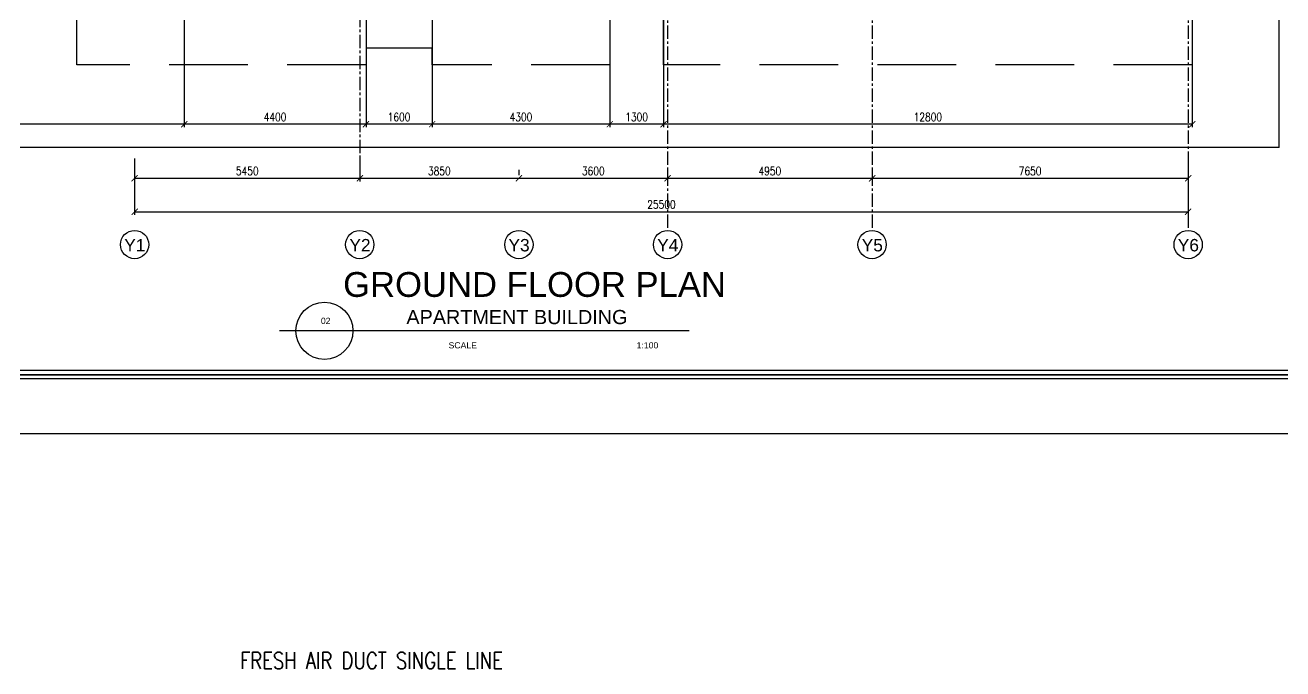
# Model space of a CAD drawing. Header units: millimetres. Extents: x -1288794 to 2153086, y -2701644 to -1335282.
# Drawn here: x 1378306 to 1408748, y -1525183 to -1509612 of the extents above; entities that cross this region are included whole.
import ezdxf
from ezdxf.enums import TextEntityAlignment as Align

# ---------------------------------------------------------------- set-up
doc = ezdxf.new("R2010")
doc.units = ezdxf.units.MM
doc.header["$LTSCALE"] = 100
doc.header["$PDMODE"] = 34
doc.linetypes.add('CENTER', pattern=[50.8, 31.75, -6.35, 6.35, -6.35])
doc.linetypes.add('DASHED2', pattern=[9.525, 6.35, -3.175])
for name, color, linetype in [('A-ANNO-DIMS', 1, 'Continuous'), ('A-ANNO-SYMB', 33, 'Continuous'), ('A-ANNO-TEXT', 8, 'Continuous'), ('A-AREA', 8, 'CENTER'), ('A-FLOR-OVHD', 4, 'DASHED2'), ('A-GRID', 253, 'CENTER'), ('AC-SAD TEXT', 3, 'Continuous'), ('LOGO LINE', 7, 'Continuous'), ('LOGO1LINE', 7, 'Continuous'), ('TEXT', 4, 'Continuous')]:
    doc.layers.add(name, color=color, linetype=linetype)
doc.styles.add('ISTILO', font='sanss___.ttf', dxfattribs={"width": 0.8, "height": 400})
doc.styles.add('ROMANS', font='romans.shx', dxfattribs={"width": 0.8})
doc.styles.add('SANSSERIF', font='sas_____.pfb')
doc.styles.add('SIMPLEX', font='simplex.shx', dxfattribs={"width": 0.8})
doc.dimstyles.new('100 of DIM2', dxfattribs={"dimscale": 0, "dimtxt": 200, "dimasz": 150, "dimexe": 75, "dimexo": 200, "dimgap": 75, "dimtad": 1, "dimdec": 0, "dimrnd": 5, "dimzin": 0, "dimdsep": 46, "dimtxsty": 'ROMANS', "dimblk": 'ARCHTICK', "dimcen": 100, "dimclrd": 94, "dimclre": 94, "dimclrt": 2, "dimadec": 0, "dimazin": 0, "dimtfac": 1, "dimtdec": 0, "dimtofl": 0, "dimtmove": 2, "dimatfit": 3, "dimldrblk": 'OPEN90', "dimfxl": 75, "dimtolj": 1, "dimtzin": 0, "dimarcsym": 0})

# ---------------------------------------------------------------- blocks, each defined once
blk = doc.blocks.new('_ArchTick')
at = {"color": 0, "linetype": 'ByBlock', "const_width": 0.15}
blk.add_lwpolyline([(-0.5, -0.5), (0.5, 0.5)], dxfattribs=at)
blk = doc.blocks.new('*D691')
at = {"layer": 'A-ANNO-DIMS', "color": 94, "lineweight": -2, "ltscale": 3, "transparency": 16777216}
for p, q in [((1380956, -1512840), (1380956, -1513390)), ((1386406, -1512840), (1386406, -1513390)), ((1380956, -1513315), (1386406, -1513315))]:
    blk.add_line(p, q, dxfattribs=at)
at = {"layer": 'Defpoints', "color": 0, "ltscale": 3, "transparency": 16777216}
for p in [(1380956, -1512640), (1386406, -1512640), (1386406, -1513315)]:
    blk.add_point(p, dxfattribs=at)
at = {"layer": 'A-ANNO-DIMS', "color": 94, "lineweight": -2, "ltscale": 3, "transparency": 16777216, "xscale": 150, "yscale": 150, "zscale": 150, "rotation": 180}
blk.add_blockref('_ArchTick', (1380956, -1513315), dxfattribs=at)
at = {"layer": 'A-ANNO-DIMS', "color": 94, "lineweight": -2, "ltscale": 3, "transparency": 16777216, "xscale": 150, "yscale": 150, "zscale": 150}
blk.add_blockref('_ArchTick', (1386406, -1513315), dxfattribs=at)
at = {"layer": 'A-ANNO-DIMS', "color": 2, "ltscale": 3, "transparency": 16777216, "insert": (1383681, -1513140), "char_height": 200, "attachment_point": 5, "style": 'ROMANS'}
blk.add_mtext('\\A1;5450', dxfattribs=at)
blk = doc.blocks.new('_Open90')
at = {"color": 0, "linetype": 'ByBlock', "lineweight": -2}
for p, q in [((0, 0), (-1, 0)), ((-0.5, 0.5), (0, 0)), ((0, 0), (-0.5, -0.5))]:
    blk.add_line(p, q, dxfattribs=at)
blk = doc.blocks.new('*D692')
at = {"layer": 'A-ANNO-DIMS', "color": 94, "lineweight": -2, "ltscale": 3, "transparency": 16777216}
for p, q in [((1386406, -1512840), (1386406, -1513390)), ((1390256, -1513115), (1390256, -1513240)), ((1386406, -1513315), (1390256, -1513315))]:
    blk.add_line(p, q, dxfattribs=at)
at = {"layer": 'Defpoints', "color": 0, "ltscale": 3, "transparency": 16777216}
for p in [(1386406, -1512640), (1390256, -1513315), (1390256, -1513315)]:
    blk.add_point(p, dxfattribs=at)
at = {"layer": 'A-ANNO-DIMS', "color": 94, "lineweight": -2, "ltscale": 3, "transparency": 16777216, "xscale": 150, "yscale": 150, "zscale": 150, "rotation": 180}
blk.add_blockref('_ArchTick', (1386406, -1513315), dxfattribs=at)
at = {"layer": 'A-ANNO-DIMS', "color": 94, "lineweight": -2, "ltscale": 3, "transparency": 16777216, "xscale": 150, "yscale": 150, "zscale": 150}
blk.add_blockref('_ArchTick', (1390256, -1513315), dxfattribs=at)
at = {"layer": 'A-ANNO-DIMS', "color": 2, "ltscale": 3, "transparency": 16777216, "insert": (1388331, -1513140), "char_height": 200, "attachment_point": 5, "style": 'ROMANS'}
blk.add_mtext('\\A1;3850', dxfattribs=at)
blk = doc.blocks.new('*D693')
at = {"layer": 'A-ANNO-DIMS', "color": 94, "lineweight": -2, "ltscale": 3, "transparency": 16777216}
for p, q in [((1390256, -1513115), (1390256, -1513240)), ((1393856, -1513115), (1393856, -1513240)), ((1390256, -1513315), (1393856, -1513315))]:
    blk.add_line(p, q, dxfattribs=at)
at = {"layer": 'Defpoints', "color": 0, "ltscale": 3, "transparency": 16777216}
for p in [(1390256, -1513315), (1393856, -1513315), (1393856, -1513315)]:
    blk.add_point(p, dxfattribs=at)
at = {"layer": 'A-ANNO-DIMS', "color": 94, "lineweight": -2, "ltscale": 3, "transparency": 16777216, "xscale": 150, "yscale": 150, "zscale": 150, "rotation": 180}
blk.add_blockref('_ArchTick', (1390256, -1513315), dxfattribs=at)
at = {"layer": 'A-ANNO-DIMS', "color": 94, "lineweight": -2, "ltscale": 3, "transparency": 16777216, "xscale": 150, "yscale": 150, "zscale": 150}
blk.add_blockref('_ArchTick', (1393856, -1513315), dxfattribs=at)
at = {"layer": 'A-ANNO-DIMS', "color": 2, "ltscale": 3, "transparency": 16777216, "insert": (1392056, -1513140), "char_height": 200, "attachment_point": 5, "style": 'ROMANS'}
blk.add_mtext('\\A1;3600', dxfattribs=at)
blk = doc.blocks.new('*D694')
at = {"layer": 'A-ANNO-DIMS', "color": 94, "lineweight": -2, "ltscale": 3, "transparency": 16777216}
for p, q in [((1393856, -1513115), (1393856, -1513240)), ((1398806, -1513115), (1398806, -1513240)), ((1393856, -1513315), (1398806, -1513315))]:
    blk.add_line(p, q, dxfattribs=at)
at = {"layer": 'Defpoints', "color": 0, "ltscale": 3, "transparency": 16777216}
for p in [(1393856, -1513315), (1398806, -1513315), (1398806, -1513315)]:
    blk.add_point(p, dxfattribs=at)
at = {"layer": 'A-ANNO-DIMS', "color": 94, "lineweight": -2, "ltscale": 3, "transparency": 16777216, "xscale": 150, "yscale": 150, "zscale": 150, "rotation": 180}
blk.add_blockref('_ArchTick', (1393856, -1513315), dxfattribs=at)
at = {"layer": 'A-ANNO-DIMS', "color": 94, "lineweight": -2, "ltscale": 3, "transparency": 16777216, "xscale": 150, "yscale": 150, "zscale": 150}
blk.add_blockref('_ArchTick', (1398806, -1513315), dxfattribs=at)
at = {"layer": 'A-ANNO-DIMS', "color": 2, "ltscale": 3, "transparency": 16777216, "insert": (1396331, -1513140), "char_height": 200, "attachment_point": 5, "style": 'ROMANS'}
blk.add_mtext('\\A1;4950', dxfattribs=at)
blk = doc.blocks.new('*D695')
at = {"layer": 'A-ANNO-DIMS', "color": 94, "lineweight": -2, "ltscale": 3, "transparency": 16777216}
for p, q in [((1398806, -1513115), (1398806, -1513240)), ((1406456, -1513115), (1406456, -1513240)), ((1398806, -1513315), (1406456, -1513315))]:
    blk.add_line(p, q, dxfattribs=at)
at = {"layer": 'Defpoints', "color": 0, "ltscale": 3, "transparency": 16777216}
for p in [(1398806, -1513315), (1406456, -1513315), (1406456, -1513315)]:
    blk.add_point(p, dxfattribs=at)
at = {"layer": 'A-ANNO-DIMS', "color": 94, "lineweight": -2, "ltscale": 3, "transparency": 16777216, "xscale": 150, "yscale": 150, "zscale": 150, "rotation": 180}
blk.add_blockref('_ArchTick', (1398806, -1513315), dxfattribs=at)
at = {"layer": 'A-ANNO-DIMS', "color": 94, "lineweight": -2, "ltscale": 3, "transparency": 16777216, "xscale": 150, "yscale": 150, "zscale": 150}
blk.add_blockref('_ArchTick', (1406456, -1513315), dxfattribs=at)
at = {"layer": 'A-ANNO-DIMS', "color": 2, "ltscale": 3, "transparency": 16777216, "insert": (1402631, -1513140), "char_height": 200, "attachment_point": 5, "style": 'ROMANS'}
blk.add_mtext('\\A1;7650', dxfattribs=at)
blk = doc.blocks.new('*D696')
at = {"layer": 'A-ANNO-DIMS', "color": 94, "lineweight": -2, "ltscale": 3, "transparency": 16777216}
for p, q in [((1380956, -1512975), (1380956, -1514200)), ((1406456, -1512975), (1406456, -1514200)), ((1380956, -1514125), (1406456, -1514125))]:
    blk.add_line(p, q, dxfattribs=at)
at = {"layer": 'Defpoints', "color": 0, "ltscale": 3, "transparency": 16777216}
for p in [(1380956, -1512775), (1406456, -1512775), (1406456, -1514125)]:
    blk.add_point(p, dxfattribs=at)
at = {"layer": 'A-ANNO-DIMS', "color": 94, "lineweight": -2, "ltscale": 3, "transparency": 16777216, "xscale": 150, "yscale": 150, "zscale": 150, "rotation": 180}
blk.add_blockref('_ArchTick', (1380956, -1514125), dxfattribs=at)
at = {"layer": 'A-ANNO-DIMS', "color": 94, "lineweight": -2, "ltscale": 3, "transparency": 16777216, "xscale": 150, "yscale": 150, "zscale": 150}
blk.add_blockref('_ArchTick', (1406456, -1514125), dxfattribs=at)
at = {"layer": 'A-ANNO-DIMS', "color": 2, "ltscale": 3, "transparency": 16777216, "insert": (1393706, -1513950), "char_height": 200, "attachment_point": 5, "style": 'ROMANS'}
blk.add_mtext('\\A1;25500', dxfattribs=at)
blk = doc.blocks.new('*D697')
at = {"layer": 'A-ANNO-DIMS', "color": 94, "linetype": 'Continuous', "lineweight": -2, "ltscale": 3, "transparency": 16777216}
for p, q in [((1393756, -1509469), (1393756, -1512083)), ((1406556, -1509469), (1406556, -1512083)), ((1406556, -1512008), (1393756, -1512008))]:
    blk.add_line(p, q, dxfattribs=at)
at = {"layer": 'Defpoints', "color": 0, "linetype": 'Continuous', "ltscale": 3, "transparency": 16777216}
for p in [(1393756, -1509269), (1406556, -1509269), (1393756, -1512008)]:
    blk.add_point(p, dxfattribs=at)
at = {"layer": 'A-ANNO-DIMS', "color": 94, "linetype": 'Continuous', "lineweight": -2, "ltscale": 3, "transparency": 16777216, "xscale": 150, "yscale": 150, "zscale": 150, "rotation": 180}
blk.add_blockref('_ArchTick', (1393756, -1512008), dxfattribs=at)
at = {"layer": 'A-ANNO-DIMS', "color": 94, "linetype": 'Continuous', "lineweight": -2, "ltscale": 3, "transparency": 16777216, "xscale": 150, "yscale": 150, "zscale": 150}
blk.add_blockref('_ArchTick', (1406556, -1512008), dxfattribs=at)
at = {"layer": 'A-ANNO-DIMS', "color": 2, "linetype": 'Continuous', "ltscale": 3, "transparency": 16777216, "insert": (1400156, -1511833), "char_height": 200, "attachment_point": 5, "style": 'ROMANS'}
blk.add_mtext('\\A1;12800', dxfattribs=at)
blk = doc.blocks.new('*D698')
at = {"layer": 'A-ANNO-DIMS', "color": 94, "linetype": 'Continuous', "lineweight": -2, "ltscale": 3, "transparency": 16777216}
for p, q in [((1392456, -1509469), (1392456, -1512083)), ((1393756, -1509469), (1393756, -1512083)), ((1393756, -1512008), (1392456, -1512008))]:
    blk.add_line(p, q, dxfattribs=at)
at = {"layer": 'Defpoints', "color": 0, "linetype": 'Continuous', "ltscale": 3, "transparency": 16777216}
for p in [(1392456, -1509269), (1393756, -1509269), (1392456, -1512008)]:
    blk.add_point(p, dxfattribs=at)
at = {"layer": 'A-ANNO-DIMS', "color": 94, "linetype": 'Continuous', "lineweight": -2, "ltscale": 3, "transparency": 16777216, "xscale": 150, "yscale": 150, "zscale": 150, "rotation": 180}
blk.add_blockref('_ArchTick', (1392456, -1512008), dxfattribs=at)
at = {"layer": 'A-ANNO-DIMS', "color": 94, "linetype": 'Continuous', "lineweight": -2, "ltscale": 3, "transparency": 16777216, "xscale": 150, "yscale": 150, "zscale": 150}
blk.add_blockref('_ArchTick', (1393756, -1512008), dxfattribs=at)
at = {"layer": 'A-ANNO-DIMS', "color": 2, "linetype": 'Continuous', "ltscale": 3, "transparency": 16777216, "insert": (1393106, -1511833), "char_height": 200, "attachment_point": 5, "style": 'ROMANS'}
blk.add_mtext('\\A1;1300', dxfattribs=at)
blk = doc.blocks.new('*D699')
at = {"layer": 'A-ANNO-DIMS', "color": 94, "linetype": 'Continuous', "lineweight": -2, "ltscale": 3, "transparency": 16777216}
for p, q in [((1388156, -1509469), (1388156, -1512083)), ((1392456, -1509469), (1392456, -1512083)), ((1392456, -1512008), (1388156, -1512008))]:
    blk.add_line(p, q, dxfattribs=at)
at = {"layer": 'Defpoints', "color": 0, "linetype": 'Continuous', "ltscale": 3, "transparency": 16777216}
for p in [(1388156, -1509269), (1392456, -1509269), (1388156, -1512008)]:
    blk.add_point(p, dxfattribs=at)
at = {"layer": 'A-ANNO-DIMS', "color": 94, "linetype": 'Continuous', "lineweight": -2, "ltscale": 3, "transparency": 16777216, "xscale": 150, "yscale": 150, "zscale": 150, "rotation": 180}
blk.add_blockref('_ArchTick', (1388156, -1512008), dxfattribs=at)
at = {"layer": 'A-ANNO-DIMS', "color": 94, "linetype": 'Continuous', "lineweight": -2, "ltscale": 3, "transparency": 16777216, "xscale": 150, "yscale": 150, "zscale": 150}
blk.add_blockref('_ArchTick', (1392456, -1512008), dxfattribs=at)
at = {"layer": 'A-ANNO-DIMS', "color": 2, "linetype": 'Continuous', "ltscale": 3, "transparency": 16777216, "insert": (1390306, -1511833), "char_height": 200, "attachment_point": 5, "style": 'ROMANS'}
blk.add_mtext('\\A1;4300', dxfattribs=at)
blk = doc.blocks.new('*D700')
at = {"layer": 'A-ANNO-DIMS', "color": 94, "linetype": 'Continuous', "lineweight": -2, "ltscale": 3, "transparency": 16777216}
for p, q in [((1386556, -1509469), (1386556, -1512083)), ((1388156, -1509469), (1388156, -1512083)), ((1388156, -1512008), (1386556, -1512008))]:
    blk.add_line(p, q, dxfattribs=at)
at = {"layer": 'Defpoints', "color": 0, "linetype": 'Continuous', "ltscale": 3, "transparency": 16777216}
for p in [(1386556, -1509269), (1388156, -1509269), (1386556, -1512008)]:
    blk.add_point(p, dxfattribs=at)
at = {"layer": 'A-ANNO-DIMS', "color": 94, "linetype": 'Continuous', "lineweight": -2, "ltscale": 3, "transparency": 16777216, "xscale": 150, "yscale": 150, "zscale": 150, "rotation": 180}
blk.add_blockref('_ArchTick', (1386556, -1512008), dxfattribs=at)
at = {"layer": 'A-ANNO-DIMS', "color": 94, "linetype": 'Continuous', "lineweight": -2, "ltscale": 3, "transparency": 16777216, "xscale": 150, "yscale": 150, "zscale": 150}
blk.add_blockref('_ArchTick', (1388156, -1512008), dxfattribs=at)
at = {"layer": 'A-ANNO-DIMS', "color": 2, "linetype": 'Continuous', "ltscale": 3, "transparency": 16777216, "insert": (1387356, -1511833), "char_height": 200, "attachment_point": 5, "style": 'ROMANS'}
blk.add_mtext('\\A1;1600', dxfattribs=at)
blk = doc.blocks.new('*D701')
at = {"layer": 'A-ANNO-DIMS', "color": 94, "linetype": 'Continuous', "lineweight": -2, "ltscale": 3, "transparency": 16777216}
for p, q in [((1382156, -1509469), (1382156, -1512083)), ((1386556, -1509469), (1386556, -1512083)), ((1386556, -1512008), (1382156, -1512008))]:
    blk.add_line(p, q, dxfattribs=at)
at = {"layer": 'Defpoints', "color": 0, "linetype": 'Continuous', "ltscale": 3, "transparency": 16777216}
for p in [(1382156, -1509269), (1386556, -1509269), (1382156, -1512008)]:
    blk.add_point(p, dxfattribs=at)
at = {"layer": 'A-ANNO-DIMS', "color": 94, "linetype": 'Continuous', "lineweight": -2, "ltscale": 3, "transparency": 16777216, "xscale": 150, "yscale": 150, "zscale": 150, "rotation": 180}
blk.add_blockref('_ArchTick', (1382156, -1512008), dxfattribs=at)
at = {"layer": 'A-ANNO-DIMS', "color": 94, "linetype": 'Continuous', "lineweight": -2, "ltscale": 3, "transparency": 16777216, "xscale": 150, "yscale": 150, "zscale": 150}
blk.add_blockref('_ArchTick', (1386556, -1512008), dxfattribs=at)
at = {"layer": 'A-ANNO-DIMS', "color": 2, "linetype": 'Continuous', "ltscale": 3, "transparency": 16777216, "insert": (1384356, -1511833), "char_height": 200, "attachment_point": 5, "style": 'ROMANS'}
blk.add_mtext('\\A1;4400', dxfattribs=at)
blk = doc.blocks.new('*D702')
at = {"layer": 'A-ANNO-DIMS', "color": 94, "linetype": 'Continuous', "lineweight": -2, "ltscale": 3, "transparency": 16777216}
for p, q in [((1373556, -1509469), (1373556, -1512083)), ((1382156, -1509469), (1382156, -1512083)), ((1382156, -1512008), (1373556, -1512008))]:
    blk.add_line(p, q, dxfattribs=at)
at = {"layer": 'Defpoints', "color": 0, "linetype": 'Continuous', "ltscale": 3, "transparency": 16777216}
for p in [(1373556, -1509269), (1382156, -1509269), (1373556, -1512008)]:
    blk.add_point(p, dxfattribs=at)
at = {"layer": 'A-ANNO-DIMS', "color": 94, "linetype": 'Continuous', "lineweight": -2, "ltscale": 3, "transparency": 16777216, "xscale": 150, "yscale": 150, "zscale": 150, "rotation": 180}
blk.add_blockref('_ArchTick', (1373556, -1512008), dxfattribs=at)
at = {"layer": 'A-ANNO-DIMS', "color": 94, "linetype": 'Continuous', "lineweight": -2, "ltscale": 3, "transparency": 16777216, "xscale": 150, "yscale": 150, "zscale": 150}
blk.add_blockref('_ArchTick', (1382156, -1512008), dxfattribs=at)
at = {"layer": 'A-ANNO-DIMS', "color": 2, "linetype": 'Continuous', "ltscale": 3, "transparency": 16777216, "insert": (1377856, -1511833), "char_height": 200, "attachment_point": 5, "style": 'ROMANS'}
blk.add_mtext('\\A1;8600', dxfattribs=at)

msp = doc.modelspace()

# ---------------------------------------------------------------- linework, layer by layer
at = {"layer": 'A-ANNO-SYMB', "ltscale": 3}
for centre in [(1380955.8, -1514919.1), (1386405.8, -1514919.1), (1390255.8, -1514919.1), (1393855.8, -1514919.1), (1398805.8, -1514919.1), (1406455.8, -1514919.1)]:
    msp.add_circle(centre, 342.2, dxfattribs=at)
at = {"layer": 'A-AREA', "ltscale": 15}
for q in [(1408655.8, -1469568.6), (1373555.8, -1512568.6)]:
    msp.add_line((1408655.8, -1512568.6), q, dxfattribs=at)
at = {"layer": 'A-FLOR-OVHD', "ltscale": 3}
msp.add_lwpolyline([(1406555.8, -1509268.6), (1406555.8, -1510568.6), (1393755.8, -1510568.6), (1393755.8, -1509268.6), (1392455.8, -1509268.6), (1392455.8, -1510568.6), (1388155.8, -1510568.6), (1388155.8, -1510168.6), (1386555.8, -1510168.6), (1386555.8, -1510568.6), (1379555.8, -1510568.6), (1379555.8, -1500918.6), (1378555.8, -1500918.6), (1378555.8, -1496418.6)], dxfattribs=at)
msp.add_lwpolyline([(1406555.8, -1509268.6), (1406555.8, -1510568.6), (1393755.8, -1510568.6), (1393755.8, -1509268.6), (1392455.8, -1509268.6), (1392455.8, -1510568.6), (1388155.8, -1510568.6), (1388155.8, -1510168.6), (1386555.8, -1510168.6), (1386555.8, -1510568.6), (1379555.8, -1510568.6), (1379555.8, -1500918.6), (1378555.8, -1500918.6), (1378555.8, -1496418.6)], dxfattribs=at)
at = {"layer": 'A-GRID', "ltscale": 0.1}
for p, q in [((1386405.8, -1465142.6), (1386405.8, -1513277)), ((1393855.8, -1466442.6), (1393855.8, -1514577)), ((1398805.8, -1466442.6), (1398805.8, -1514577)), ((1406455.8, -1466442.6), (1406455.8, -1514577))]:
    msp.add_line(p, q, dxfattribs=at)
at = {"layer": 'LOGO LINE'}
msp.add_lwpolyline([(1435092, -1519493.9), (1356333.9, -1519493.9), (1356333.9, -1463806.4), (1435092, -1463806.4)], close=True, dxfattribs=at)
at = {"layer": 'LOGO1LINE'}
for points in [[(1433766.1, -1518168), (1357659.8, -1518168), (1357659.8, -1465132.3), (1433766.1, -1465132.3)], [(1423457.4, -1517969.1), (1357858.7, -1517969.1), (1357858.7, -1465331.1), (1423457.4, -1465331.1)]]:
    msp.add_lwpolyline(points, close=True, dxfattribs=at)
at = {"layer": 'LOGO1LINE', "const_width": 39.8}
msp.add_lwpolyline([(1433666.6, -1518068.5), (1357759.3, -1518068.5), (1357759.3, -1465231.7), (1433666.6, -1465231.7)], close=True, dxfattribs=at)
at = {"layer": 'TEXT', "linetype": 'Continuous', "ltscale": 3}
msp.add_line((1394376.7, -1517005.2), (1384458.3, -1517005.2), dxfattribs=at)
msp.add_circle((1385549.6, -1517005.2), 690.6, dxfattribs=at)

# ---------------------------------------------------------------- texts
at = {"layer": 'A-ANNO-TEXT', "style": 'SANSSERIF'}
for s, height, p in [('Y2', 300, (1386410.4, -1515083.7)), ('Y3', 300, (1390260.4, -1515083.7)), ('Y6', 300, (1406460.4, -1515083.7)), ('Y1', 300, (1380960.4, -1515083.7)), ('Y4', 300, (1393860.4, -1515083.7)), ('Y5', 300, (1398810.4, -1515083.7)), ('02', 150, (1385580.4, -1516839.2)), ('SCALE', 150, (1388897.6, -1517431.3)), ('1:100', 150, (1393368.8, -1517431.3))]:
    msp.add_text(s, height=height, dxfattribs=at).set_placement(p, align=Align.CENTER)
at = {"layer": 'AC-SAD TEXT', "color": 4, "style": 'SIMPLEX', "width": 0.8}
msp.add_text('FRESH AIR DUCT SINGLE LINE', height=400, dxfattribs=at).set_placement((1383508.5, -1525182.8))
at = {"layer": 'TEXT', "color": 7, "style": 'ISTILO'}
for s, height, p in [('GROUND FLOOR PLAN', 600, (1386002, -1516184.5)), ('APARTMENT BUILDING', 343, (1387533.2, -1516844.2, 0))]:
    msp.add_text(s, height=height, dxfattribs=at).set_placement(p)

# ---------------------------------------------------------------- dimensions: what is measured, and where the dimension line sits
at = {"layer": 'A-ANNO-DIMS', "linetype": 'Continuous', "ltscale": 3}
for base, p1, p2, picture, middle in [((1373555.8, -1512007.6), (1382155.8, -1509268.6), (1373555.8, -1509268.6), '*D702', (1377855.8, -1511832.6)), ((1382155.8, -1512007.6), (1386555.8, -1509268.6), (1382155.8, -1509268.6), '*D701', (1384355.8, -1511832.6)), ((1386555.8, -1512007.6), (1388155.8, -1509268.6), (1386555.8, -1509268.6), '*D700', (1387355.8, -1511832.6)), ((1388155.8, -1512007.6), (1392455.8, -1509268.6), (1388155.8, -1509268.6), '*D699', (1390305.8, -1511832.6)), ((1392455.8, -1512007.6), (1393755.8, -1509268.6), (1392455.8, -1509268.6), '*D698', (1393105.8, -1511832.6)), ((1393755.8, -1512007.6), (1406555.8, -1509268.6), (1393755.8, -1509268.6), '*D697', (1400155.8, -1511832.6))]:
    dim = msp.add_linear_dim(base=base, p1=p1, p2=p2, dimstyle='100 of DIM2', override={"dimscale": 1}, dxfattribs=at)
    dim.commit()
    dim.dimension.update_dxf_attribs({"geometry": picture, "text_midpoint": middle})
at = {"layer": 'A-ANNO-DIMS', "ltscale": 3}
for base, p1, p2, picture, middle in [((1386405.8, -1513315.3), (1380955.8, -1512640), (1386405.8, -1512640), '*D691', (1383680.8, -1513140.3)), ((1390255.8, -1513315.3), (1386405.8, -1512640), (1390255.8, -1513315.3), '*D692', (1388330.8, -1513140.3)), ((1406455.8, -1514125.5), (1380955.8, -1512774.8), (1406455.8, -1512774.8), '*D696', (1393705.8, -1513950.5)), ((1393855.8, -1513315.3), (1390255.8, -1513315.3), (1393855.8, -1513315.3), '*D693', (1392055.8, -1513140.3)), ((1398805.8, -1513315.3), (1393855.8, -1513315.3), (1398805.8, -1513315.3), '*D694', (1396330.8, -1513140.3)), ((1406455.8, -1513315.3), (1398805.8, -1513315.3), (1406455.8, -1513315.3), '*D695', (1402630.8, -1513140.3))]:
    dim = msp.add_linear_dim(base=base, p1=p1, p2=p2, dimstyle='100 of DIM2', override={"dimscale": 1}, dxfattribs=at)
    dim.commit()
    dim.dimension.update_dxf_attribs({"geometry": picture, "text_midpoint": middle})

doc.saveas('drawing.dxf')
